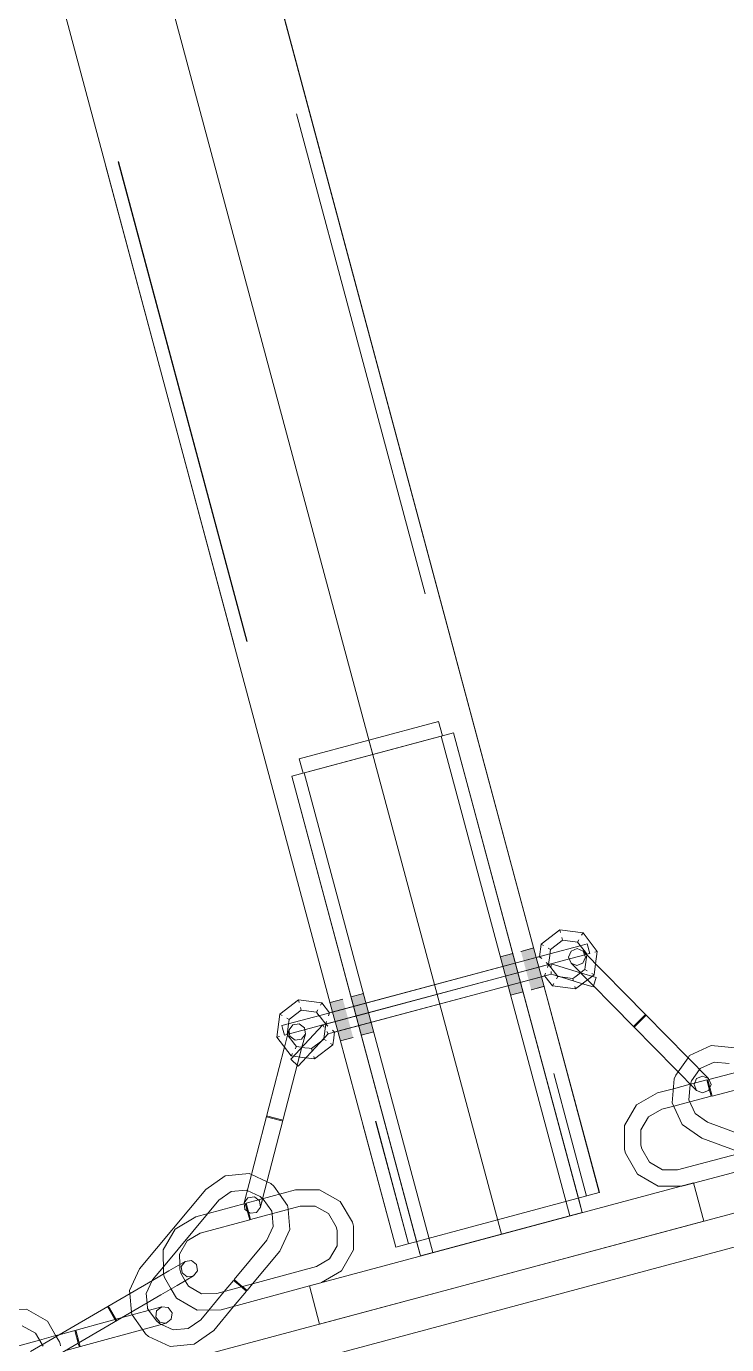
# Model space of a CAD drawing. Header units: millimetres. Extents: x -753 to 90, y 56274 to 56868.
# Drawn here: x -447.56 to -444.75, y 56721.02 to 56726.33 of the extents above; entities that cross this region are included whole.
import ezdxf

# ---------------------------------------------------------------- set-up
doc = ezdxf.new("R2010")
doc.units = ezdxf.units.MM
doc.linetypes.add('XKITLINE00', pattern=[0])
doc.linetypes.add('XKITLINE02', pattern=[4, 2, -2])
for name, color, linetype, lineweight in [('Cota', 4, 'Continuous', 0), ('Parafuso', 3, 'Continuous', 0), ('Peça', 2, 'Continuous', 0)]:
    doc.layers.add(name, color=color, linetype=linetype, lineweight=lineweight)

# ---------------------------------------------------------------- blocks, each defined once
blk = doc.blocks.new('*A625')
at = {"layer": 'Peça', "color": 1, "linetype": 'XKITLINE00', "lineweight": 0}
for p, q in [((-400.0787, 56733.508), (-663.9824, 56662.797)), ((-663.9824, 56662.6604), (-400.0445, 56733.3805))]:
    blk.add_line(p, q, dxfattribs=at)
blk = doc.blocks.new('*A1503')
at = {"layer": 'Peça', "color": 7, "linetype": 'XKITLINE02', "lineweight": 0}
for p, q in [((-446.4951, 56723.3077), (-445.844, 56723.4822)), ((-445.8943, 56723.4687), (-445.3766, 56721.5369)), ((-445.844, 56723.4822), (-445.3419, 56721.6083)), ((-446.4951, 56723.3077), (-445.993, 56721.4339)), ((-446.4448, 56723.3212), (-445.9272, 56721.3894)), ((-445.3264, 56721.5503), (-445.9774, 56721.3759))]:
    blk.add_line(p, q, dxfattribs=at)
at = {"layer": 'Peça', "color": 4, "linetype": 'XKITLINE00', "lineweight": 0}
for p, q in [((-445.3419, 56721.6083), (-445.3264, 56721.5503)), ((-445.993, 56721.4339), (-445.9774, 56721.3759))]:
    blk.add_line(p, q, dxfattribs=at)
blk = doc.blocks.new('*A1504')
at = {"layer": 'Peça', "color": 4, "linetype": 'XKITLINE00', "lineweight": 0}
for p, q in [((-445.3343, 56722.625), (-445.4567, 56722.5922)), ((-445.3783, 56722.5718), (-445.4624, 56722.5493)), ((-445.4623, 56722.5493), (-445.451, 56722.5523)), ((-445.451, 56722.5523), (-445.4511, 56722.5419)), ((-445.451, 56722.5523), (-445.3334, 56722.5164)), ((-445.3079, 56722.5907), (-445.3104, 56722.59)), ((-445.4271, 56722.5032), (-445.4136, 56722.4991)), ((-445.3254, 56722.4721), (-445.2822, 56722.4589)), ((-445.2809, 56722.4631), (-445.2822, 56722.4589)), ((-446.4681, 56722.4073), (-446.543, 56722.3499)), ((-446.3746, 56722.395), (-446.4681, 56722.4073)), ((-446.4681, 56722.4073), (-446.4653, 56722.3969)), ((-446.3746, 56722.395), (-446.38, 56722.3856)), ((-446.3435, 56722.3545), (-446.3746, 56722.395)), ((-446.543, 56722.3499), (-446.5553, 56722.2563)), ((-446.543, 56722.3499), (-446.5336, 56722.3445)), ((-446.5055, 56722.3282), (-446.5149, 56722.3336)), ((-446.4975, 56722.3343), (-446.5055, 56722.3282)), ((-446.4569, 56722.3655), (-446.4975, 56722.3343)), ((-446.4569, 56722.3655), (-446.4597, 56722.376)), ((-446.447, 56722.3642), (-446.4569, 56722.3655)), ((-446.447, 56722.3642), (-446.3962, 56722.3575)), ((-446.3962, 56722.3575), (-446.3908, 56722.3669)), ((-446.3901, 56722.3496), (-446.3962, 56722.3575)), ((-446.3853, 56722.3434), (-446.3901, 56722.3496)), ((-446.5068, 56722.3183), (-446.5078, 56722.3106)), ((-446.5068, 56722.3183), (-446.5055, 56722.3282)), ((-446.5553, 56722.2563), (-446.5448, 56722.2591)), ((-446.5553, 56722.2563), (-446.4978, 56722.1815)), ((-446.5135, 56722.2675), (-446.4823, 56722.2269)), ((-446.4823, 56722.2269), (-446.4762, 56722.219)), ((-446.4043, 56722.1691), (-446.3294, 56722.2266)), ((-446.3749, 56722.2422), (-446.3669, 56722.2482)), ((-446.3665, 56722.2515), (-446.3669, 56722.2482)), ((-446.3669, 56722.2482), (-446.3575, 56722.2428)), ((-446.3294, 56722.2266), (-446.3388, 56722.232)), ((-446.326, 56722.2529), (-446.3294, 56722.2266)), ((-446.3241, 56722.2673), (-446.326, 56722.2529)), ((-446.3241, 56722.2673), (-446.3228, 56722.2772)), ((-446.4978, 56722.1815), (-446.4924, 56722.1908)), ((-446.4978, 56722.1815), (-446.4877, 56722.1801)), ((-446.4762, 56722.219), (-446.4816, 56722.2096)), ((-446.4762, 56722.219), (-446.4663, 56722.2177)), ((-446.4663, 56722.2177), (-446.4542, 56722.2161)), ((-446.439, 56722.1737), (-446.4043, 56722.1691)), ((-446.4127, 56722.2005), (-446.413, 56722.2016)), ((-446.4043, 56722.1691), (-446.4071, 56722.1796))]:
    blk.add_line(p, q, dxfattribs=at)
at = {"layer": 'Peça', "color": 7, "linetype": 'XKITLINE02', "lineweight": 0}
for p, q in [((-445.3067, 56722.6324), (-445.3343, 56722.625)), ((-445.3041, 56722.6227), (-445.3067, 56722.6324)), ((-445.3041, 56722.6227), (-445.3067, 56722.6324)), ((-445.3004, 56722.6089), (-445.3041, 56722.6227)), ((-445.299, 56722.6034), (-445.3041, 56722.6227)), ((-445.299, 56722.6034), (-445.3004, 56722.6089)), ((-445.299, 56722.6034), (-445.2964, 56722.5937)), ((-445.2964, 56722.5937), (-445.299, 56722.6034)), ((-445.4717, 56722.5468), (-446.3589, 56722.3089)), ((-445.4567, 56722.5922), (-446.3338, 56722.3571)), ((-445.4624, 56722.5493), (-446.2419, 56722.3403)), ((-445.4717, 56722.5468), (-445.4623, 56722.5493)), ((-445.4511, 56722.5419), (-445.451, 56722.5523)), ((-445.3104, 56722.59), (-445.3783, 56722.5718)), ((-445.3079, 56722.5907), (-445.2964, 56722.5937)), ((-445.4613, 56722.5081), (-446.3228, 56722.2772)), ((-445.4517, 56722.5107), (-445.4613, 56722.5081)), ((-445.4517, 56722.5107), (-445.4515, 56722.5211)), ((-445.4517, 56722.5107), (-445.4515, 56722.5186)), ((-445.4421, 56722.5078), (-445.4517, 56722.5107)), ((-445.4515, 56722.5186), (-445.4515, 56722.5211)), ((-445.4421, 56722.5078), (-445.4271, 56722.5032)), ((-445.4136, 56722.4991), (-445.3254, 56722.4721)), ((-445.3334, 56722.5164), (-445.2705, 56722.4971)), ((-445.2705, 56722.4971), (-445.2809, 56722.4631)), ((-446.4653, 56722.3969), (-446.4681, 56722.4073)), ((-446.38, 56722.3856), (-446.3746, 56722.395)), ((-446.543, 56722.3499), (-446.5336, 56722.3445)), ((-446.5149, 56722.3336), (-446.5055, 56722.3282)), ((-446.4597, 56722.376), (-446.4569, 56722.3655)), ((-446.3908, 56722.3669), (-446.3962, 56722.3575)), ((-446.3813, 56722.3381), (-446.3853, 56722.3434)), ((-446.3813, 56722.3381), (-446.3589, 56722.3089)), ((-446.3435, 56722.3545), (-446.3473, 56722.3431)), ((-446.3473, 56722.3431), (-446.3435, 56722.3545)), ((-446.3338, 56722.3571), (-446.3435, 56722.3545)), ((-446.5078, 56722.3106), (-446.5122, 56722.2774)), ((-446.3665, 56722.2515), (-446.3589, 56722.3089)), ((-446.3551, 56722.3203), (-446.3589, 56722.3089)), ((-446.3589, 56722.3089), (-446.3551, 56722.3203)), ((-446.3589, 56722.3089), (-446.3499, 56722.301)), ((-446.3499, 56722.301), (-446.3589, 56722.3089)), ((-446.3228, 56722.2772), (-446.3318, 56722.2852)), ((-446.3318, 56722.2852), (-446.3228, 56722.2772)), ((-446.5553, 56722.2563), (-446.5448, 56722.2591)), ((-446.5135, 56722.2675), (-446.5239, 56722.2647)), ((-446.5239, 56722.2647), (-446.5135, 56722.2675)), ((-446.5122, 56722.2774), (-446.5135, 56722.2675)), ((-446.3749, 56722.2422), (-446.4155, 56722.211)), ((-446.3575, 56722.2428), (-446.3669, 56722.2482)), ((-446.3388, 56722.232), (-446.3294, 56722.2266)), ((-446.4978, 56722.1815), (-446.4924, 56722.1908)), ((-446.4877, 56722.1801), (-446.4512, 56722.1753)), ((-446.4816, 56722.2096), (-446.4762, 56722.219)), ((-446.4542, 56722.2161), (-446.4421, 56722.2145)), ((-446.4512, 56722.1753), (-446.439, 56722.1737)), ((-446.4421, 56722.2145), (-446.4254, 56722.2123)), ((-446.4254, 56722.2123), (-446.4177, 56722.2113)), ((-446.4177, 56722.2113), (-446.4155, 56722.211)), ((-446.413, 56722.2016), (-446.4155, 56722.211)), ((-446.4155, 56722.211), (-446.4127, 56722.2005)), ((-446.4043, 56722.1691), (-446.4071, 56722.1796))]:
    blk.add_line(p, q, dxfattribs=at)
blk = doc.blocks.new('*A1505')
at = {"layer": 'Peça', "color": 7, "linetype": 'XKITLINE02', "lineweight": 0}
for p, q in [((-445.9049, 56723.528), (-446.4652, 56723.3779)), ((-445.9049, 56723.528), (-445.9187, 56723.5243)), ((-445.8894, 56723.47), (-445.9049, 56723.528)), ((-446.4497, 56723.3199), (-445.8894, 56723.47)), ((-446.1851, 56723.4529), (-446.1695, 56723.395)), ((-446.4497, 56723.3199), (-446.4652, 56723.3779))]:
    blk.add_line(p, q, dxfattribs=at)
blk = doc.blocks.new('*A1506')
at = {"layer": 'Peça', "color": 7, "linetype": 'XKITLINE02', "lineweight": 0}
for p, q in [((-446.4951, 56723.3077), (-445.844, 56723.4822)), ((-445.3766, 56721.5369), (-445.8943, 56723.4687)), ((-445.844, 56723.4822), (-445.3264, 56721.5503)), ((-446.4951, 56723.3077), (-445.9774, 56721.3759)), ((-445.9272, 56721.3894), (-446.4448, 56723.3212)), ((-445.3264, 56721.5503), (-445.9774, 56721.3759))]:
    blk.add_line(p, q, dxfattribs=at)
blk = doc.blocks.new('*A1507')
at = {"layer": 'Peça', "color": 7, "linetype": 'XKITLINE02', "lineweight": 0}
for p, q in [((-449.582, 56737.5651), (-445.3088, 56721.6172)), ((-450.3499, 56737.3594), (-446.0767, 56721.4114)), ((-450.2987, 56737.3731), (-446.0255, 56721.4251)), ((-445.5113, 56722.5776), (-445.4906, 56722.5003)), ((-445.258, 56721.6308), (-446.0767, 56721.4114))]:
    blk.add_line(p, q, dxfattribs=at)
at = {"layer": 'Peça', "color": 4, "linetype": 'XKITLINE00', "lineweight": 0}
for p, q in [((-449.4852, 56737.4087), (-445.5113, 56722.5776)), ((-445.4906, 56722.5003), (-445.2576, 56721.6309)), ((-445.2576, 56721.6309), (-445.258, 56721.6308))]:
    blk.add_line(p, q, dxfattribs=at)
blk = doc.blocks.new('*A1508')
at = {"layer": 'Parafuso', "color": 7, "linetype": 'XKITLINE02', "lineweight": 0}
for p, q in [((-445.5728, 56722.6024), (-445.5216, 56722.6161)), ((-445.6562, 56722.5801), (-445.6059, 56722.5935)), ((-445.6148, 56722.4255), (-445.5645, 56722.439)), ((-445.5314, 56722.4479), (-445.4802, 56722.4616)), ((-446.3407, 56722.3967), (-446.2895, 56722.4104)), ((-446.2569, 56722.4191), (-446.2067, 56722.4326)), ((-446.2993, 56722.2421), (-446.2481, 56722.2558)), ((-446.2155, 56722.2646), (-446.1653, 56722.278))]:
    blk.add_line(p, q, dxfattribs=at)
blk = doc.blocks.new('*A1509')
at = {"layer": 'Parafuso'}
for points in [[(-445.5732, 56722.6023), (-445.522, 56722.616), (-445.4806, 56722.4615), (-445.5318, 56722.4477)], [(-445.6562, 56722.5801), (-445.6059, 56722.5935), (-445.5645, 56722.439), (-445.6148, 56722.4255)], [(-446.3411, 56722.3966), (-446.2899, 56722.4103), (-446.2485, 56722.2557), (-446.2997, 56722.242)], [(-446.2569, 56722.4191), (-446.2067, 56722.4326), (-446.1653, 56722.278), (-446.2155, 56722.2646)]]:
    blk.add_hatch(color=7, dxfattribs=at).paths.add_polyline_path(points, flags=17)
at = {"layer": 'Parafuso', "color": 7, "linetype": 'XKITLINE00', "lineweight": 0}
for p, q in [((-445.522, 56722.616), (-445.5732, 56722.6023)), ((-445.6059, 56722.5935), (-445.6562, 56722.5801)), ((-445.5645, 56722.439), (-445.6148, 56722.4255)), ((-445.4806, 56722.4615), (-445.5318, 56722.4477)), ((-446.2899, 56722.4103), (-446.3411, 56722.3966)), ((-446.2067, 56722.4326), (-446.2569, 56722.4191)), ((-446.2485, 56722.2557), (-446.2997, 56722.242)), ((-446.1653, 56722.278), (-446.2155, 56722.2646))]:
    blk.add_line(p, q, dxfattribs=at)
blk = doc.blocks.new('*A1514')
at = {"layer": 'Peça', "color": 7, "linetype": 'XKITLINE02', "lineweight": 0}
for p, q in [((-449.5822, 56737.5651), (-445.3092, 56721.617)), ((-450.2989, 56737.3731), (-446.026, 56721.425)), ((-445.5117, 56722.5773), (-445.491, 56722.5001)), ((-446.3308, 56722.3579), (-446.3101, 56722.2807))]:
    blk.add_line(p, q, dxfattribs=at)
at = {"layer": 'Peça', "color": 4, "linetype": 'XKITLINE00', "lineweight": 0}
for p, q in [((-449.4854, 56737.4086), (-445.5117, 56722.5773)), ((-450.3045, 56737.1892), (-446.3308, 56722.3579)), ((-445.491, 56722.5001), (-445.258, 56721.6308)), ((-446.3101, 56722.2807), (-446.0771, 56721.4113)), ((-445.258, 56721.6308), (-446.0771, 56721.4113))]:
    blk.add_line(p, q, dxfattribs=at)
blk = doc.blocks.new('*A1515')
at = {"layer": 'Peça', "color": 4, "linetype": 'XKITLINE00', "lineweight": 0}
for p, q in [((-444.8791, 56721.6701), (-446.4246, 56721.256)), ((-444.8377, 56721.5155), (-444.8791, 56721.6701)), ((-444.8377, 56721.5155), (-446.3832, 56721.1014)), ((-446.3832, 56721.1014), (-446.4246, 56721.256))]:
    blk.add_line(p, q, dxfattribs=at)
blk = doc.blocks.new('*A1516')
at = {"layer": 'Peça', "color": 7, "linetype": 'XKITLINE02', "lineweight": 0}
for p, q in [((-444.8791, 56721.6701), (-446.4246, 56721.256)), ((-444.8791, 56721.6701), (-444.8377, 56721.5155)), ((-444.8377, 56721.5155), (-446.3832, 56721.1014)), ((-446.4246, 56721.256), (-446.3832, 56721.1014))]:
    blk.add_line(p, q, dxfattribs=at)
blk = doc.blocks.new('*A1521')
at = {"layer": 'Peça', "color": 4, "linetype": 'XKITLINE00', "lineweight": 0}
for p, q in [((-445.3713, 56722.6035), (-445.3815, 56722.5795)), ((-445.3472, 56722.6132), (-445.3713, 56722.6035)), ((-445.3233, 56722.6031), (-445.3472, 56722.6132)), ((-445.3233, 56722.6031), (-445.0721, 56722.3479)), ((-445.3815, 56722.5795), (-445.3717, 56722.5554)), ((-445.3717, 56722.5554), (-445.1206, 56722.3002)), ((-445.0792, 56722.341), (-445.1206, 56722.3002)), ((-445.1107, 56722.3044), (-445.0693, 56722.3451)), ((-445.0721, 56722.3479), (-445.0792, 56722.341)), ((-445.0721, 56722.3479), (-444.8182, 56722.0899)), ((-445.1206, 56722.3002), (-444.8667, 56722.0422)), ((-445.1178, 56722.2974), (-445.1107, 56722.3044)), ((-444.895, 56722.1827), (-444.901, 56722.1741)), ((-444.895, 56722.1827), (-444.8076, 56722.223)), ((-444.8076, 56722.223), (-444.7117, 56722.2142)), ((-444.8515, 56722.1304), (-444.8542, 56722.1266)), ((-444.8515, 56722.1304), (-444.796, 56722.156)), ((-444.6687, 56722.1259), (-444.8169, 56722.0868)), ((-444.796, 56722.156), (-444.7352, 56722.1504)), ((-444.9649, 56721.9931), (-444.9561, 56722.089)), ((-444.9561, 56722.089), (-444.9505, 56722.104)), ((-444.9505, 56722.104), (-444.9409, 56722.1177)), ((-444.8923, 56722.0655), (-444.8915, 56722.0675)), ((-444.8913, 56722.0672), (-444.8917, 56722.0671)), ((-444.8084, 56722.0658), (-444.8182, 56722.0899)), ((-444.6047, 56722.0724), (-444.8039, 56722.0199)), ((-445.1079, 56721.9844), (-445.0243, 56722.0322)), ((-444.9597, 56722.0492), (-445.0243, 56722.0322)), ((-444.8978, 56722.0047), (-444.8923, 56722.0655)), ((-444.8078, 56722.0189), (-444.8939, 56721.9962)), ((-444.8667, 56722.0422), (-444.8427, 56722.0321)), ((-444.8427, 56722.0321), (-444.8186, 56722.0419)), ((-444.8186, 56722.0419), (-444.8084, 56722.0658)), ((-444.8157, 56722.0487), (-444.8078, 56722.0189)), ((-444.8131, 56722.0547), (-444.8065, 56722.0296)), ((-444.8039, 56722.0199), (-444.8065, 56722.0296)), ((-445.1564, 56721.9012), (-445.1079, 56721.9844)), ((-445.06, 56721.9361), (-445.007, 56721.9664)), ((-444.9584, 56721.9792), (-445.007, 56721.9664)), ((-444.9245, 56721.9057), (-444.9649, 56721.9931)), ((-444.8723, 56721.9492), (-444.8978, 56722.0047)), ((-445.0908, 56721.8833), (-445.06, 56721.9361)), ((-444.8723, 56721.9492), (-444.8224, 56721.914)), ((-444.8224, 56721.914), (-444.6291, 56721.8427)), ((-445.1564, 56721.9012), (-445.1568, 56721.8049)), ((-445.091, 56721.8222), (-445.0908, 56721.8833)), ((-444.9245, 56721.9057), (-444.8459, 56721.8502)), ((-445.1568, 56721.8049), (-445.1527, 56721.7894)), ((-445.087, 56721.8068), (-445.091, 56721.8222)), ((-445.0566, 56721.7537), (-445.087, 56721.8068)), ((-444.8459, 56721.8502), (-444.6526, 56721.7789)), ((-445.1049, 56721.7058), (-445.1527, 56721.7894)), ((-445.0566, 56721.7537), (-445.0039, 56721.723)), ((-444.6847, 56721.7908), (-444.9428, 56721.7227)), ((-444.5734, 56721.7498), (-444.8789, 56721.6693)), ((-445.1049, 56721.7058), (-445.0217, 56721.6574)), ((-445.0039, 56721.723), (-444.9428, 56721.7227)), ((-444.9279, 56721.657), (-445.0217, 56721.6574))]:
    blk.add_line(p, q, dxfattribs=at)
at = {"layer": 'Peça', "color": 7, "linetype": 'XKITLINE02', "lineweight": 0}
for p, q in [((-445.3188, 56722.5921), (-445.3233, 56722.6031)), ((-445.3717, 56722.5554), (-445.3478, 56722.5452)), ((-445.3478, 56722.5452), (-445.3236, 56722.555)), ((-445.3236, 56722.555), (-445.3135, 56722.579)), ((-445.3135, 56722.579), (-445.3188, 56722.5921)), ((-445.1107, 56722.3044), (-445.1178, 56722.2974)), ((-444.901, 56722.1741), (-444.9409, 56722.1177)), ((-444.8542, 56722.1266), (-444.8867, 56722.0805)), ((-444.8917, 56722.0671), (-444.9597, 56722.0492)), ((-444.8915, 56722.0675), (-444.8867, 56722.0805)), ((-444.8251, 56722.0847), (-444.8913, 56722.0672)), ((-444.8764, 56722.0664), (-444.8663, 56722.0903)), ((-444.8667, 56722.0422), (-444.8764, 56722.0664)), ((-444.8663, 56722.0903), (-444.8422, 56722.1001)), ((-444.8422, 56722.1001), (-444.8291, 56722.0945)), ((-444.8291, 56722.0945), (-444.8182, 56722.0899)), ((-444.8251, 56722.0847), (-444.8157, 56722.0487)), ((-444.8213, 56722.0857), (-444.8169, 56722.0868)), ((-444.8213, 56722.0857), (-444.8131, 56722.0547)), ((-444.8065, 56722.0296), (-444.8039, 56722.0199)), ((-444.8939, 56721.9962), (-444.9584, 56721.9792)), ((-444.9254, 56721.657), (-444.9279, 56721.657)), ((-444.8789, 56721.6693), (-444.9254, 56721.657))]:
    blk.add_line(p, q, dxfattribs=at)
blk = doc.blocks.new('*A1522')
at = {"layer": 'Peça', "color": 4, "linetype": 'XKITLINE00', "lineweight": 0}
for p, q in [((-445.4919, 56722.6315), (-445.417, 56722.689)), ((-445.417, 56722.689), (-445.3235, 56722.6766)), ((-445.4142, 56722.6785), (-445.417, 56722.689)), ((-445.4086, 56722.6576), (-445.4058, 56722.6471)), ((-445.3289, 56722.6673), (-445.3235, 56722.6766)), ((-445.3235, 56722.6766), (-445.266, 56722.6018)), ((-445.4986, 56722.5809), (-445.4919, 56722.6315)), ((-445.4919, 56722.6315), (-445.4825, 56722.6261)), ((-445.4638, 56722.6153), (-445.4544, 56722.6099)), ((-445.4557, 56722.6), (-445.4576, 56722.5856)), ((-445.4557, 56722.6), (-445.4544, 56722.6099)), ((-445.4137, 56722.6411), (-445.4544, 56722.6099)), ((-445.4137, 56722.6411), (-445.4058, 56722.6471)), ((-445.4058, 56722.6471), (-445.355, 56722.6405)), ((-445.355, 56722.6405), (-445.3451, 56722.6391)), ((-445.3397, 56722.6485), (-445.3451, 56722.6391)), ((-445.3451, 56722.6391), (-445.3139, 56722.5985)), ((-445.3139, 56722.5985), (-445.3078, 56722.5906)), ((-445.2765, 56722.599), (-445.266, 56722.6018)), ((-445.266, 56722.6018), (-445.2726, 56722.5516)), ((-445.5082, 56722.5783), (-445.5116, 56722.5774)), ((-445.5082, 56722.5783), (-445.4986, 56722.5809)), ((-445.4624, 56722.5492), (-445.5013, 56722.5387)), ((-445.4986, 56722.5809), (-445.4895, 56722.573)), ((-445.4714, 56722.5571), (-445.4624, 56722.5492)), ((-445.4663, 56722.5378), (-445.4624, 56722.5492)), ((-445.4576, 56722.5856), (-445.4624, 56722.5492)), ((-445.4251, 56722.5006), (-445.4624, 56722.5492)), ((-445.3078, 56722.5906), (-445.3082, 56722.5878)), ((-445.2974, 56722.5934), (-445.3078, 56722.5906)), ((-445.4979, 56722.5397), (-445.5013, 56722.5387)), ((-445.4875, 56722.501), (-445.4909, 56722.5001)), ((-445.4875, 56722.501), (-445.4779, 56722.5036)), ((-445.4779, 56722.5036), (-445.474, 56722.515)), ((-445.4718, 56722.4957), (-445.4779, 56722.5036)), ((-445.4718, 56722.4957), (-445.4629, 56722.4842)), ((-445.4305, 56722.4912), (-445.4251, 56722.5006)), ((-445.4152, 56722.4993), (-445.4251, 56722.5006)), ((-445.4152, 56722.4993), (-445.3644, 56722.4926)), ((-445.3565, 56722.4987), (-445.3644, 56722.4926)), ((-445.3616, 56722.4821), (-445.3644, 56722.4926)), ((-445.3334, 56722.5164), (-445.3565, 56722.4987)), ((-445.4629, 56722.4842), (-445.4468, 56722.4631)), ((-445.4468, 56722.4631), (-445.4413, 56722.4725)), ((-445.4468, 56722.4631), (-445.3532, 56722.4508)), ((-445.356, 56722.4612), (-445.3532, 56722.4508)), ((-445.3532, 56722.4508), (-445.3051, 56722.4877)), ((-446.3308, 56722.358), (-446.5353, 56722.3032)), ((-446.5327, 56722.2935), (-446.5353, 56722.3032)), ((-446.5276, 56722.2742), (-446.5327, 56722.2935)), ((-446.3205, 56722.3193), (-446.525, 56722.2646)), ((-446.3704, 56722.306), (-446.4991, 56722.168)), ((-446.3205, 56722.3193), (-446.3704, 56722.306)), ((-446.365, 56722.297), (-446.3704, 56722.306)), ((-446.349, 56722.2703), (-446.3543, 56722.2792)), ((-446.3101, 56722.2807), (-446.3393, 56722.2729)), ((-446.525, 56722.2646), (-446.5276, 56722.2742)), ((-446.349, 56722.2703), (-446.4698, 56722.1407)), ((-446.3393, 56722.2729), (-446.349, 56722.2703)), ((-446.4991, 56722.168), (-446.4698, 56722.1407))]:
    blk.add_line(p, q, dxfattribs=at)
at = {"layer": 'Peça', "color": 7, "linetype": 'XKITLINE02', "lineweight": 0}
for p, q in [((-445.417, 56722.689), (-445.4142, 56722.6785)), ((-445.4058, 56722.6471), (-445.4086, 56722.6576)), ((-445.3235, 56722.6766), (-445.3289, 56722.6673)), ((-445.4919, 56722.6315), (-445.4825, 56722.6261)), ((-445.4544, 56722.6099), (-445.4638, 56722.6153)), ((-445.3451, 56722.6391), (-445.3397, 56722.6485)), ((-445.266, 56722.6018), (-445.2765, 56722.599)), ((-445.5116, 56722.5774), (-446.3308, 56722.358)), ((-445.4986, 56722.5809), (-445.4895, 56722.573)), ((-445.4624, 56722.5492), (-445.4714, 56722.5571)), ((-445.4624, 56722.5492), (-445.4663, 56722.5378)), ((-445.3082, 56722.5878), (-445.3145, 56722.5398)), ((-445.3078, 56722.5906), (-445.2974, 56722.5934)), ((-445.2783, 56722.5082), (-445.2726, 56722.5516)), ((-445.5013, 56722.5387), (-446.3205, 56722.3193)), ((-445.5013, 56722.5387), (-446.3205, 56722.3193)), ((-445.4909, 56722.5001), (-446.3101, 56722.2807)), ((-445.4779, 56722.5036), (-445.474, 56722.515)), ((-445.4251, 56722.5006), (-445.4305, 56722.4912)), ((-445.3644, 56722.4926), (-445.3616, 56722.4821)), ((-445.3254, 56722.5225), (-445.3334, 56722.5164)), ((-445.3254, 56722.5225), (-445.3238, 56722.5238)), ((-445.3238, 56722.5238), (-445.3158, 56722.5299)), ((-445.3145, 56722.5398), (-445.3158, 56722.5299)), ((-445.3158, 56722.5299), (-445.3065, 56722.5244)), ((-445.3065, 56722.5244), (-445.3158, 56722.5299)), ((-445.2994, 56722.492), (-445.3051, 56722.4877)), ((-445.2994, 56722.492), (-445.2783, 56722.5082)), ((-445.2877, 56722.5136), (-445.2783, 56722.5082)), ((-445.2877, 56722.5136), (-445.2783, 56722.5082)), ((-445.4468, 56722.4631), (-445.4413, 56722.4725)), ((-445.3532, 56722.4508), (-445.356, 56722.4612)), ((-446.5353, 56722.3032), (-446.5327, 56722.2935)), ((-446.5327, 56722.2935), (-446.5276, 56722.2742)), ((-446.3704, 56722.306), (-446.365, 56722.297)), ((-446.349, 56722.2703), (-446.3543, 56722.2792)), ((-446.5276, 56722.2742), (-446.525, 56722.2646))]:
    blk.add_line(p, q, dxfattribs=at)
blk = doc.blocks.new('*A1523')
at = {"layer": 'Peça', "color": 7, "linetype": 'XKITLINE02', "lineweight": 0}
for p, q in [((-446.4652, 56723.3779), (-445.9049, 56723.528)), ((-445.9049, 56723.528), (-445.8894, 56723.47)), ((-445.8894, 56723.47), (-446.4497, 56723.3199)), ((-446.1851, 56723.4529), (-446.1695, 56723.395)), ((-445.8894, 56723.47), (-445.9031, 56723.4663)), ((-446.4497, 56723.3199), (-446.4652, 56723.3779))]:
    blk.add_line(p, q, dxfattribs=at)
blk = doc.blocks.new('*A1606')
at = {"layer": 'Peça', "color": 7, "linetype": 'XKITLINE02', "lineweight": 0}
for p, q in [((-446.5115, 56722.2664), (-446.5064, 56722.2861)), ((-446.511, 56722.2683), (-446.5081, 56722.2794)), ((-446.5081, 56722.2794), (-446.5064, 56722.2861)), ((-446.4907, 56722.3068), (-446.5064, 56722.2861)), ((-446.5055, 56722.2801), (-446.5064, 56722.2861)), ((-446.5028, 56722.2603), (-446.5055, 56722.2801)), ((-446.4649, 56722.3105), (-446.4907, 56722.3068)), ((-446.4442, 56722.2948), (-446.4649, 56722.3105)), ((-446.443, 56722.2865), (-446.4442, 56722.2948)), ((-446.5245, 56722.2162), (-446.5118, 56722.2653)), ((-446.482, 56722.2446), (-446.5028, 56722.2603)), ((-446.482, 56722.2446), (-446.4562, 56722.2482)), ((-446.4562, 56722.2482), (-446.4477, 56722.2596)), ((-446.4477, 56722.2596), (-446.4406, 56722.269)), ((-446.4543, 56722.216), (-446.4731, 56722.1437)), ((-446.5973, 56721.9357), (-446.5411, 56721.9211)), ((-446.5963, 56721.9396), (-446.5305, 56721.9225)), ((-446.5315, 56721.9186), (-446.5411, 56721.9211)), ((-446.5411, 56721.9211), (-446.5315, 56721.9186)), ((-446.6576, 56721.7035), (-446.5948, 56721.6745)), ((-446.6872, 56721.5892), (-446.6801, 56721.5986)), ((-446.6801, 56721.5986), (-446.6715, 56721.6099)), ((-446.6743, 56721.6389), (-446.6231, 56721.6153)), ((-446.6715, 56721.6099), (-446.6458, 56721.6135)), ((-446.6458, 56721.6135), (-446.625, 56721.5979)), ((-446.625, 56721.5979), (-446.6214, 56721.5721)), ((-446.6231, 56721.6153), (-446.6125, 56721.6064)), ((-446.6126, 56721.606), (-446.6214, 56721.5721)), ((-446.6126, 56721.606), (-446.6163, 56721.5918)), ((-446.6122, 56721.6061), (-446.6108, 56721.605)), ((-446.5761, 56721.5558), (-446.6108, 56721.605)), ((-446.5443, 56721.6246), (-446.5118, 56721.5787)), ((-446.8347, 56721.5456), (-447.0119, 56721.3326)), ((-446.6854, 56721.5759), (-446.6868, 56721.5858)), ((-446.6836, 56721.5634), (-446.6854, 56721.5759)), ((-446.6836, 56721.5634), (-446.674, 56721.5561)), ((-446.6688, 56721.5522), (-446.6628, 56721.5477)), ((-446.6628, 56721.5477), (-446.6371, 56721.5513)), ((-446.6371, 56721.5513), (-446.6214, 56721.5721)), ((-446.5756, 56721.5551), (-446.5761, 56721.5558)), ((-446.5756, 56721.5551), (-446.5748, 56721.5459)), ((-446.5113, 56721.5734), (-446.5118, 56721.5787)), ((-446.5113, 56721.5734), (-446.5104, 56721.5634)), ((-446.6646, 56721.5214), (-446.6672, 56721.531)), ((-446.9462, 56721.3299), (-446.9462, 56721.3414)), ((-446.9462, 56721.3224), (-446.9462, 56721.3299)), ((-446.9403, 56721.3333), (-446.9245, 56721.354)), ((-446.9368, 56721.3075), (-446.9403, 56721.3333)), ((-447.057, 56721.2768), (-447.081, 56721.2248)), ((-447.0087, 56721.2934), (-447.0115, 56721.3034)), ((-447.0076, 56721.2891), (-447.0087, 56721.2934)), ((-447.0076, 56721.2891), (-446.9805, 56721.2427)), ((-446.942, 56721.307), (-446.9462, 56721.3224)), ((-446.942, 56721.307), (-446.9238, 56721.2758)), ((-446.916, 56721.2918), (-446.9368, 56721.3075)), ((-446.916, 56721.2918), (-446.902, 56721.2937)), ((-446.902, 56721.2937), (-446.8903, 56721.2953)), ((-446.7274, 56721.2805), (-446.7197, 56721.2741)), ((-447.1469, 56721.2244), (-447.1401, 56721.1497)), ((-447.081, 56721.2248), (-447.0775, 56721.1862)), ((-446.7676, 56721.2322), (-446.8291, 56721.1583)), ((-446.6777, 56721.2339), (-446.7291, 56721.1722)), ((-446.6982, 56721.2511), (-446.6853, 56721.2403)), ((-446.6982, 56721.2511), (-446.6889, 56721.2433)), ((-446.6935, 56721.2523), (-446.6751, 56721.237)), ((-446.6889, 56721.2433), (-446.6853, 56721.2403)), ((-446.6853, 56721.2403), (-446.6777, 56721.2339)), ((-446.6777, 56721.2339), (-446.6853, 56721.2403)), ((-446.6751, 56721.237), (-446.6644, 56721.25)), ((-446.6644, 56721.25), (-446.6533, 56721.2633)), ((-446.3779, 56721.2678), (-446.4243, 56721.2552)), ((-446.3779, 56721.2678), (-446.3757, 56721.2691)), ((-447.2373, 56721.1718), (-447.203, 56721.113)), ((-447.2338, 56721.1738), (-447.2288, 56721.1652)), ((-447.2288, 56721.1652), (-447.2338, 56721.1738)), ((-447.2288, 56721.1652), (-447.1996, 56721.115)), ((-447.0392, 56721.1551), (-447.028, 56721.1638)), ((-447.028, 56721.1638), (-447.0186, 56721.171)), ((-447.178, 56721.1276), (-447.4315, 56721.0586)), ((-447.1379, 56721.1385), (-447.0961, 56721.0794)), ((-447.0704, 56721.1569), (-447.0402, 56721.1141)), ((-447.0425, 56721.1293), (-447.0392, 56721.1551)), ((-447.0266, 56721.1087), (-447.0425, 56721.1293)), ((-447.0402, 56721.1141), (-447.0279, 56721.1039)), ((-447.3679, 56721.0759), (-447.3527, 56721.0199)), ((-447.364, 56721.0769), (-447.3462, 56721.0113)), ((-447.0279, 56721.1039), (-447.0199, 56721.1002)), ((-447.0266, 56721.1087), (-447.0125, 56721.1069)), ((-447.0125, 56721.1069), (-447.0008, 56721.1054)), ((-447.4446, 56721.055), (-447.5102, 56721.0371)), ((-447.4956, 56721.0121), (-447.4996, 56721.0189)), ((-447.4428, 56721.052), (-447.43, 56721.03)), ((-447.4277, 56721.0215), (-447.43, 56721.03)), ((-447.4258, 56721.0146), (-447.4277, 56721.0215)), ((-447.3568, 56721.035), (-447.359, 56721.0431)), ((-447.3527, 56721.0199), (-447.3568, 56721.035)), ((-447.3527, 56721.0199), (-447.35, 56721.0103)), ((-447.35, 56721.0103), (-447.3527, 56721.0199))]:
    blk.add_line(p, q, dxfattribs=at)
at = {"layer": 'Peça', "color": 4, "linetype": 'XKITLINE00', "lineweight": 0}
for p, q in [((-446.4406, 56722.269), (-446.443, 56722.2865)), ((-446.5115, 56722.2664), (-446.5118, 56722.2653)), ((-446.5115, 56722.2664), (-446.511, 56722.2683)), ((-446.4406, 56722.269), (-446.4543, 56722.216)), ((-446.5255, 56722.2125), (-446.6872, 56721.5892)), ((-446.5255, 56722.2125), (-446.5245, 56722.2162)), ((-446.4731, 56722.1437), (-446.6126, 56721.606)), ((-446.8416, 56721.6436), (-446.7629, 56721.6991)), ((-446.7629, 56721.6991), (-446.6671, 56721.7079)), ((-446.6671, 56721.7079), (-446.6576, 56721.7035)), ((-447.1077, 56721.3238), (-446.8416, 56721.6436)), ((-446.6786, 56721.5881), (-446.4798, 56721.6422)), ((-446.5948, 56721.6745), (-446.5796, 56721.6675)), ((-446.5796, 56721.6675), (-446.5673, 56721.6573)), ((-446.5673, 56721.6573), (-446.5443, 56721.6246)), ((-446.4798, 56721.6422), (-446.3835, 56721.6426)), ((-446.3835, 56721.6426), (-446.2999, 56721.5948)), ((-446.7893, 56721.6001), (-446.8347, 56721.5456)), ((-446.7893, 56721.6001), (-446.7394, 56721.6353)), ((-446.7394, 56721.6353), (-446.6786, 56721.6409)), ((-446.6868, 56721.5858), (-446.6872, 56721.5892)), ((-446.6786, 56721.6409), (-446.6743, 56721.6389)), ((-446.6125, 56721.6064), (-446.6122, 56721.6061)), ((-446.2999, 56721.5948), (-446.2515, 56721.5116)), ((-446.8812, 56721.5329), (-446.6824, 56721.587)), ((-446.6824, 56721.587), (-446.6798, 56721.5774)), ((-446.6798, 56721.5774), (-446.6646, 56721.5214)), ((-446.6786, 56721.5881), (-446.6607, 56721.5225)), ((-446.674, 56721.5561), (-446.6688, 56721.5522)), ((-446.4619, 56721.5766), (-446.6607, 56721.5225)), ((-446.5748, 56721.5459), (-446.57, 56721.4943)), ((-446.5104, 56721.5634), (-446.503, 56721.4828)), ((-446.4008, 56721.5768), (-446.4619, 56721.5766)), ((-446.4008, 56721.5768), (-446.3478, 56721.5465)), ((-446.3171, 56721.4937), (-446.3478, 56721.5465)), ((-447.0122, 56721.4008), (-446.9644, 56721.4844)), ((-446.9644, 56721.4844), (-446.8812, 56721.5329)), ((-446.8633, 56721.4673), (-446.6646, 56721.5214)), ((-446.5956, 56721.4389), (-446.57, 56721.4943)), ((-446.5434, 56721.3954), (-446.503, 56721.4828)), ((-446.3129, 56721.4783), (-446.3171, 56721.4937)), ((-446.2515, 56721.5116), (-446.2473, 56721.4962)), ((-446.2469, 56721.3999), (-446.2473, 56721.4962)), ((-446.9464, 56721.3835), (-446.9161, 56721.4365)), ((-446.9161, 56721.4365), (-446.8633, 56721.4673)), ((-446.7274, 56721.2805), (-446.5956, 56721.4389)), ((-446.3126, 56721.4172), (-446.3129, 56721.4783)), ((-447.0118, 56721.3046), (-447.0122, 56721.4008)), ((-446.9462, 56721.3414), (-446.9464, 56721.3835)), ((-446.6533, 56721.2633), (-446.5434, 56721.3954)), ((-446.3429, 56721.3642), (-446.3126, 56721.4172)), ((-446.2947, 56721.3163), (-446.2469, 56721.3999)), ((-447.148, 56721.2364), (-447.1077, 56721.3238)), ((-447.0119, 56721.3326), (-447.0554, 56721.2803)), ((-446.9245, 56721.354), (-446.9902, 56721.3158)), ((-446.8987, 56721.3575), (-446.9245, 56721.354)), ((-446.878, 56721.3418), (-446.8987, 56721.3575)), ((-446.8745, 56721.316), (-446.878, 56721.3418)), ((-446.7971, 56721.2241), (-446.3957, 56721.3334)), ((-446.3957, 56721.3334), (-446.3429, 56721.3642)), ((-447.0558, 56721.2775), (-447.5466, 56720.9915)), ((-447.0554, 56721.2803), (-447.057, 56721.2768)), ((-446.9902, 56721.3158), (-447.0558, 56721.2775)), ((-447.0115, 56721.3034), (-447.0118, 56721.3046)), ((-446.8903, 56721.2953), (-446.9559, 56721.257)), ((-446.9238, 56721.2758), (-446.9112, 56721.2542)), ((-446.8903, 56721.2953), (-446.8745, 56721.316)), ((-446.73, 56721.2774), (-446.7676, 56721.2322)), ((-446.73, 56721.2774), (-446.6982, 56721.2511)), ((-446.7274, 56721.2805), (-446.7013, 56721.2588)), ((-446.3757, 56721.2691), (-446.2947, 56721.3163)), ((-447.0216, 56721.2188), (-447.5123, 56720.9328)), ((-447.148, 56721.2364), (-447.1469, 56721.2244)), ((-446.9559, 56721.257), (-447.0216, 56721.2188)), ((-446.9805, 56721.2427), (-446.9591, 56721.2059)), ((-446.9112, 56721.2542), (-446.8582, 56721.2239)), ((-446.8582, 56721.2239), (-446.7971, 56721.2241)), ((-446.4243, 56721.2552), (-446.7792, 56721.1585)), ((-446.7013, 56721.2588), (-446.6935, 56721.2523)), ((-447.0186, 56721.171), (-447.178, 56721.1276)), ((-447.0775, 56721.1862), (-447.0754, 56721.164)), ((-447.0754, 56721.164), (-447.0704, 56721.1569)), ((-446.9928, 56721.1677), (-447.0186, 56721.171)), ((-446.9769, 56721.1471), (-446.9928, 56721.1677)), ((-446.9591, 56721.2059), (-446.8755, 56721.1581)), ((-446.7291, 56721.1722), (-446.8095, 56721.0756)), ((-447.6583, 56721.1606), (-447.5621, 56721.161)), ((-447.5621, 56721.161), (-447.4785, 56721.1132)), ((-447.4785, 56721.1132), (-447.4428, 56721.052)), ((-447.1393, 56721.1405), (-447.1401, 56721.1497)), ((-447.1393, 56721.1405), (-447.1379, 56721.1385)), ((-447.0008, 56721.1054), (-446.9802, 56721.1213)), ((-446.9802, 56721.1213), (-446.9769, 56721.1471)), ((-446.9116, 56721.0839), (-446.8617, 56721.1191)), ((-446.8755, 56721.1581), (-446.7792, 56721.1585)), ((-446.8291, 56721.1583), (-446.8617, 56721.1191)), ((-447.5794, 56721.0952), (-447.5264, 56721.0649)), ((-447.4996, 56721.0189), (-447.5264, 56721.0649)), ((-447.4315, 56721.0586), (-447.4446, 56721.055)), ((-447.0008, 56721.1054), (-447.405, 56720.9953)), ((-447.0961, 56721.0794), (-447.0837, 56721.0618)), ((-447.0714, 56721.0516), (-447.0837, 56721.0618)), ((-447.0199, 56721.1002), (-446.9724, 56721.0783)), ((-446.9724, 56721.0783), (-446.9116, 56721.0839)), ((-446.8881, 56721.0201), (-446.8095, 56721.0756)), ((-447.5102, 56721.0371), (-447.7133, 56720.9818)), ((-446.984, 56721.0113), (-447.0714, 56721.0516)), ((-446.984, 56721.0113), (-446.8881, 56721.0201))]:
    blk.add_line(p, q, dxfattribs=at)
blk = doc.blocks.new('*A2172')
at = {"layer": 'Cota', "color": 7, "linetype": 'XKITLINE00', "lineweight": 0}
blk.add_line((-445.6519, 56721.4631), (-465.0491, 56793.8556), dxfattribs=at)
blk = doc.blocks.new('*A2189')
at = {"layer": 'Cota', "color": 7, "linetype": 'XKITLINE00', "lineweight": 0}
blk.add_line((-445.6519, 56721.4631), (-465.0491, 56793.8556), dxfattribs=at)

msp = doc.modelspace()

# ---------------------------------------------------------------- block references
at = {"lineweight": 0}
for name in ['*A2189', '*A2172', '*A1514', '*A1507', '*A625', '*A1505', '*A1523', '*A1503', '*A1506', '*A1522', '*A1521', '*A1504', '*A1509', '*A1508', '*A1606', '*A1515', '*A1516']:
    msp.add_blockref(name, (0, 0), dxfattribs=at)

doc.saveas('drawing.dxf')
